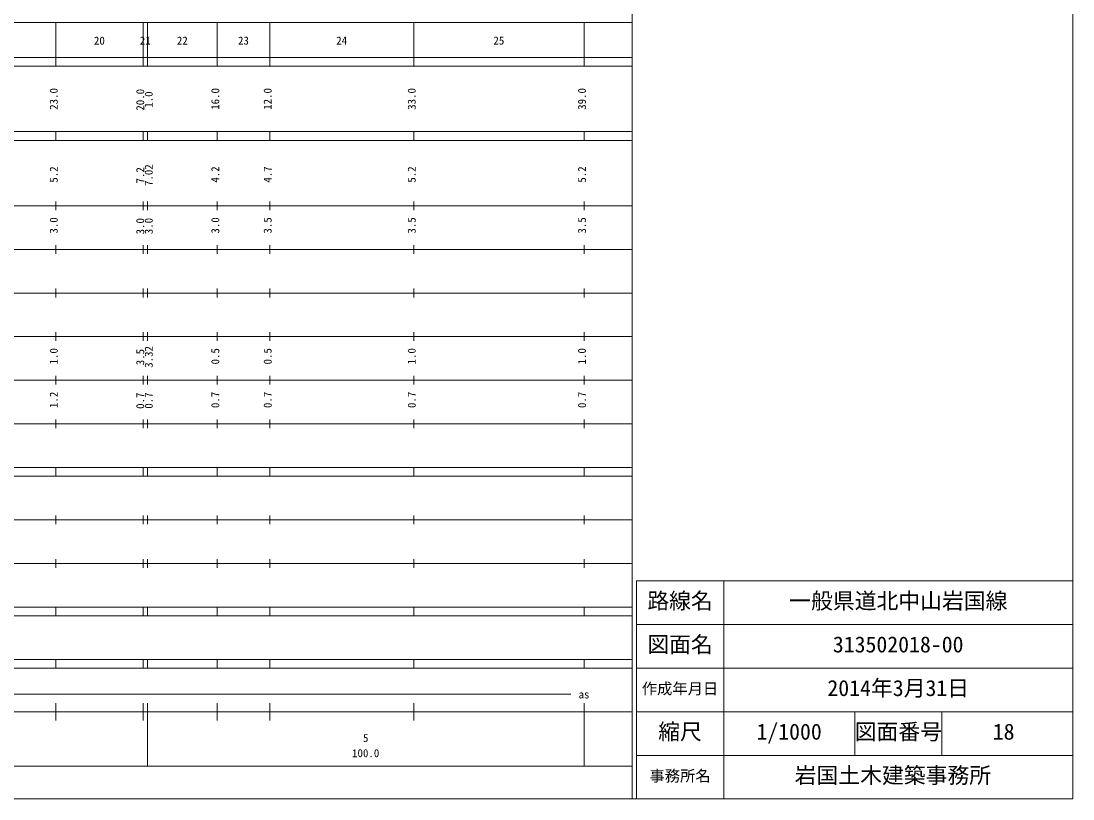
# Model space of a CAD drawing. Units: millimetres on the paper, enlarged 1000 times. Extents: x 61277 to 701277, y 6480 to 366480.
# Drawn here: x 460326 to 701277, y 6480 to 184837 of the extents above; entities that cross this region are included whole.
import ezdxf
from ezdxf.enums import TextEntityAlignment as Align

# ---------------------------------------------------------------- set-up
doc = ezdxf.new("R2010")
doc.units = ezdxf.units.MM
doc.header["$LTSCALE"] = 1000
doc.layers.add('S-SUV', color=7, linetype='Continuous', lineweight=13)
doc.styles.add('ＭＳ ゴシック', font='')
doc.styles.get('ＭＳ ゴシック').set_extended_font_data('MS Gothic')

msp = doc.modelspace()

# ---------------------------------------------------------------- linework, layer by layer
at = {"layer": 'S-SUV'}
for p, q in [((701277, 6480), (701277, 366480)), ((600277, 6480), (600277, 356480)), ((89277, 184480), (600277, 184480)), ((468277, 174480), (468277, 184480)), ((488277, 174480), (488277, 184480)), ((489277, 174480), (489277, 184480)), ((505277, 174480), (505277, 184480)), ((517277, 174480), (517277, 184480)), ((550277, 174480), (550277, 184480)), ((589277, 174480), (589277, 184480)), ((61277, 176480), (600277, 176480)), ((61277, 174480), (600277, 174480)), ((61277, 159480), (600277, 159480)), ((468277, 157480), (468277, 159480)), ((488277, 157480), (488277, 159480)), ((489277, 157480), (489277, 159480)), ((505277, 157480), (505277, 159480)), ((517277, 157480), (517277, 159480)), ((550277, 157480), (550277, 159480)), ((589277, 157480), (589277, 159480)), ((61277, 157480), (600277, 157480)), ((61277, 142480), (600277, 142480)), ((468277, 141480), (468277, 143480)), ((488277, 141480), (488277, 143480)), ((489277, 141480), (489277, 143480)), ((505277, 141480), (505277, 143480)), ((517277, 141480), (517277, 143480)), ((550277, 141480), (550277, 143480)), ((589277, 141480), (589277, 143480)), ((468277, 131480), (468277, 133480)), ((488277, 131480), (488277, 133480)), ((489277, 131480), (489277, 133480)), ((505277, 131480), (505277, 133480)), ((517277, 131480), (517277, 133480)), ((550277, 131480), (550277, 133480)), ((589277, 131480), (589277, 133480)), ((67277, 132480), (600277, 132480)), ((468277, 121480), (468277, 123480)), ((488277, 121480), (488277, 123480)), ((489277, 121480), (489277, 123480)), ((505277, 121480), (505277, 123480)), ((517277, 121480), (517277, 123480)), ((550277, 121480), (550277, 123480)), ((589277, 121480), (589277, 123480)), ((73277, 122480), (600277, 122480)), ((468277, 111480), (468277, 113480)), ((488277, 111480), (488277, 113480)), ((489277, 111480), (489277, 113480)), ((505277, 111480), (505277, 113480)), ((517277, 111480), (517277, 113480)), ((550277, 111480), (550277, 113480)), ((589277, 111480), (589277, 113480)), ((67277, 112480), (600277, 112480)), ((73277, 102480), (600277, 102480)), ((468277, 101480), (468277, 103480)), ((488277, 101480), (488277, 103480)), ((489277, 101480), (489277, 103480)), ((505277, 101480), (505277, 103480)), ((517277, 101480), (517277, 103480)), ((550277, 101480), (550277, 103480)), ((589277, 101480), (589277, 103480)), ((67277, 92480), (600277, 92480)), ((468277, 91480), (468277, 93480)), ((488277, 91480), (488277, 93480)), ((489277, 91480), (489277, 93480)), ((505277, 91480), (505277, 93480)), ((517277, 91480), (517277, 93480)), ((550277, 91480), (550277, 93480)), ((589277, 91480), (589277, 93480)), ((61277, 82480), (600277, 82480)), ((468277, 80480), (468277, 82480)), ((488277, 80480), (488277, 82480)), ((489277, 80480), (489277, 82480)), ((505277, 80480), (505277, 82480)), ((517277, 80480), (517277, 82480)), ((550277, 80480), (550277, 82480)), ((589277, 80480), (589277, 82480)), ((61277, 80480), (600277, 80480)), ((70277, 70480), (600277, 70480)), ((468277, 69480), (468277, 71480)), ((488277, 69480), (488277, 71480)), ((489277, 69480), (489277, 71480)), ((505277, 69480), (505277, 71480)), ((517277, 69480), (517277, 71480)), ((550277, 69480), (550277, 71480)), ((589277, 69480), (589277, 71480)), ((61277, 60480), (600277, 60480)), ((468277, 59480), (468277, 61480)), ((488277, 59480), (488277, 61480)), ((489277, 59480), (489277, 61480)), ((505277, 59480), (505277, 61480)), ((517277, 59480), (517277, 61480)), ((550277, 59480), (550277, 61480)), ((589277, 59480), (589277, 61480)), ((701277, 56480), (601277, 56480)), ((601277, 56480), (601277, 6480)), ((621277, 56480), (621277, 6480)), ((61277, 50480), (600277, 50480)), ((61277, 48480), (600277, 48480)), ((468277, 48480), (468277, 50480)), ((488277, 48480), (488277, 50480)), ((489277, 48480), (489277, 50480)), ((505277, 48480), (505277, 50480)), ((517277, 48480), (517277, 50480)), ((550277, 48480), (550277, 50480)), ((589277, 48480), (589277, 50480)), ((701277, 46480), (601277, 46480)), ((61277, 38480), (600277, 38480)), ((61277, 36480), (600277, 36480)), ((468277, 36480), (468277, 38480)), ((488277, 36480), (488277, 38480)), ((489277, 36480), (489277, 38480)), ((505277, 36480), (505277, 38480)), ((517277, 36480), (517277, 38480)), ((550277, 36480), (550277, 38480)), ((589277, 36480), (589277, 38480)), ((701277, 36480), (601277, 36480)), ((92277, 30480), (586277, 30480)), ((468277, 24480), (468277, 28480)), ((488277, 24480), (488277, 28480)), ((489277, 13980), (489277, 28480)), ((505277, 24480), (505277, 28480)), ((517277, 24480), (517277, 28480)), ((550277, 24480), (550277, 28480)), ((589277, 13980), (589277, 28480)), ((61277, 26480), (600277, 26480)), ((701277, 26480), (601277, 26480)), ((651277, 26480), (651277, 16480)), ((671277, 26480), (671277, 16480)), ((701277, 16480), (601277, 16480)), ((89277, 13980), (600277, 13980)), ((61277, 6480), (701277, 6480))]:
    msp.add_line(p, q, dxfattribs=at)

# ---------------------------------------------------------------- texts
at = {"layer": 'S-SUV', "style": 'ＭＳ ゴシック'}
for s, height, p in [('20', 1833, (477027, 178885)), ('21', 1833, (487527, 178885)), ('22', 1833, (496027, 178885)), ('23', 1833, (510027, 178885)), ('24', 1833, (532527, 178885)), ('25', 1833, (568527, 178885)), ('路線名', 3666, (603777, 48980)), ('路線名', 3666, (603777, 48980)), ('一般県道北中山岩国線', 3666, (636277, 48980)), ('図面名', 3666, (603777, 38980)), ('図面名', 3666, (603777, 38980)), ('313502018-00', 3666, (646277, 38980)), ('2014年3月31日', 3666, (645027, 28980)), ('作成年月日', 2566, (602527, 29730)), ('作成年月日', 2566, (602527, 29730)), ('as', 1833, (588027, 28980)), ('縮尺', 3666, (606277, 18980)), ('縮尺', 3666, (606277, 18980)), ('図面番号', 3666, (651277, 18980)), ('図面番号', 3666, (651277, 18980)), ('1/1000', 3666, (628777, 18980)), ('18', 3666, (682902, 18980)), ('5', 1833, (538652, 19003)), ('100.0', 1833, (536152, 15513)), ('事務所名', 2566, (604277, 9730)), ('事務所名', 2566, (604277, 9730)), ('岩国土木建築事務所 ', 3666, (637527, 8980))]:
    msp.add_text(s, height=height, dxfattribs=at).set_placement(p, align=Align.BOTTOM_LEFT)
for s, p in [('23.0', (469277, 164480)), ('20.0', (489087, 164290)), ('16.0', (506277, 164480)), ('12.0', (518277, 164480)), ('33.0', (551277, 164480)), ('39.0', (590277, 164480)), ('1.0', (491036, 164959)), ('7.02', (491036, 147008)), ('5.2', (469277, 147779)), ('7.2', (489087, 147589)), ('4.2', (506277, 147779)), ('4.7', (518277, 147779)), ('5.2', (551277, 147779)), ('5.2', (590277, 147779)), ('3.0', (469277, 136105)), ('3.0', (489087, 135915)), ('3.0', (491036, 135959)), ('3.0', (506277, 136105)), ('3.5', (518277, 136105)), ('3.5', (551277, 136105)), ('3.5', (590277, 136105)), ('1.0', (469277, 106105)), ('3.5', (489087, 105915)), ('3.32', (491036, 105334)), ('0.5', (506277, 106105)), ('0.5', (518277, 106105)), ('1.0', (551277, 106105)), ('1.0', (590277, 106105)), ('1.2', (469277, 96105)), ('0.7', (489087, 95915)), ('0.7', (491036, 95959)), ('0.7', (506277, 96105)), ('0.7', (518277, 96105)), ('0.7', (551277, 96105)), ('0.7', (590277, 96105))]:
    msp.add_text(s, height=1833, rotation=90, dxfattribs=at).set_placement(p, align=Align.BOTTOM_LEFT)

doc.saveas('drawing.dxf')
